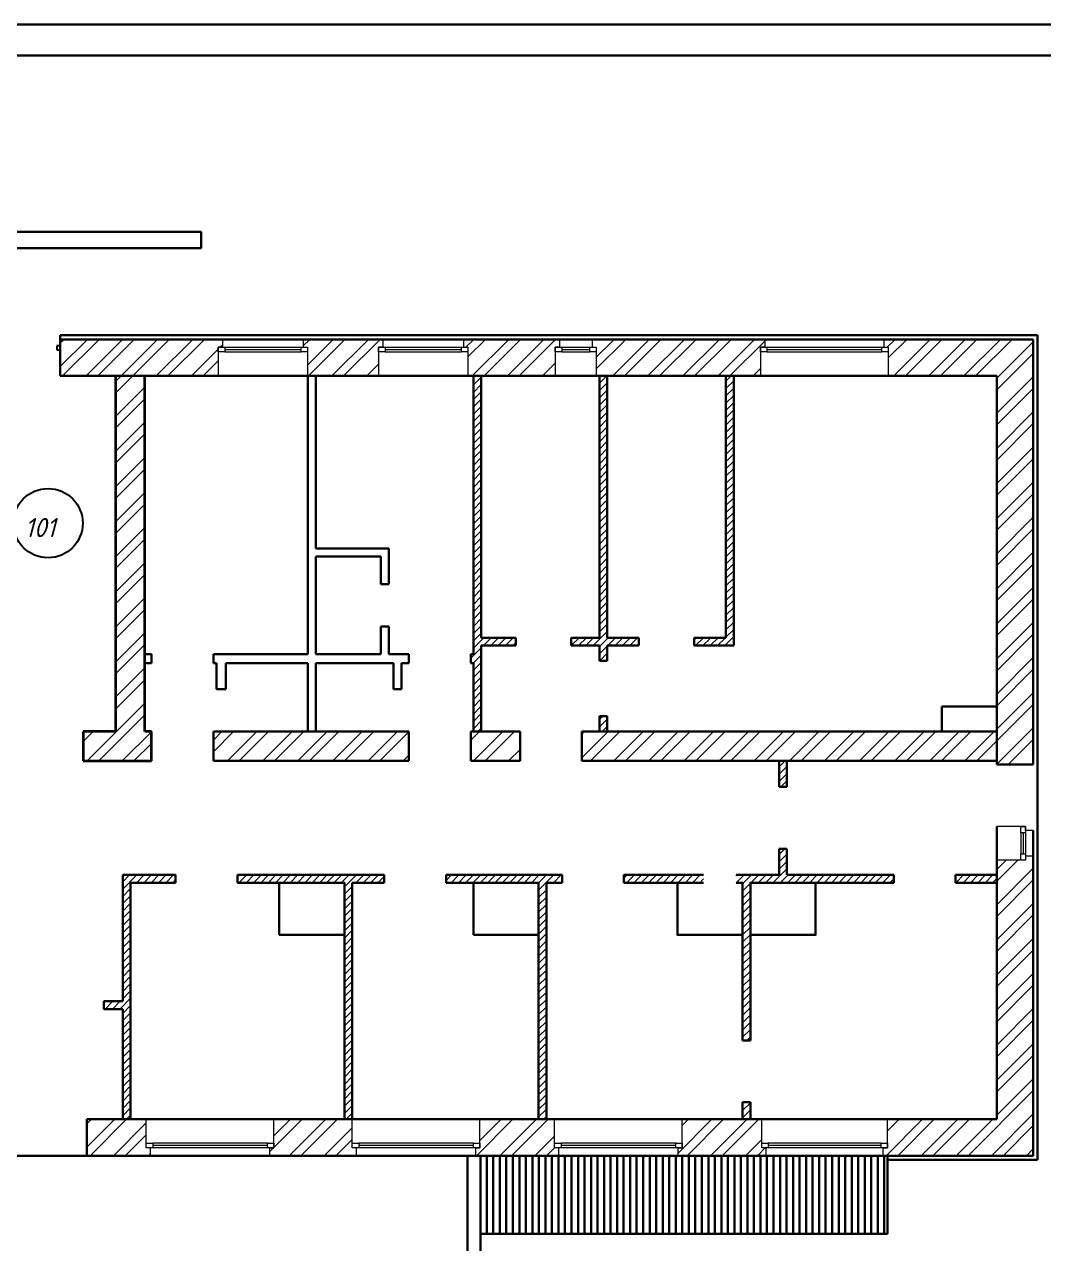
# Model space of a CAD drawing. Header units: millimetres. Extents: x -285783 to 224003, y -270247 to -22062.
# Drawn here: x -197392 to -181752, y -245617 to -226900 of the extents above; entities that cross this region are included whole.
import ezdxf

# ---------------------------------------------------------------- set-up
doc = ezdxf.new("R2010")
doc.units = ezdxf.units.MM
for name, color, linetype, lineweight in [('13 рамка', 7, 'Continuous', 30), ('крыльцо', 7, 'Continuous', 25), ('стены нар', 7, 'Continuous', 30), ('штриховки', 86, 'Continuous', 20)]:
    doc.layers.add(name, color=color, linetype=linetype, lineweight=lineweight)
doc.layers.add('ОК и Д', color=5, linetype='Continuous')
doc.layers.add('перегородки', color=7, linetype='Continuous')
doc.styles.add('стиль1', font='')
doc.styles.get('стиль1').set_extended_font_data('GOST Common', italic=True)

# ---------------------------------------------------------------- blocks, each defined once
blk = doc.blocks.new('*U150')
at = {"layer": 'стены нар'}
blk.add_lwpolyline([(0, 0), (0, -1200)], dxfattribs=at)

msp = doc.modelspace()

# ---------------------------------------------------------------- linework, layer by layer
at = {"layer": '13 рамка'}
for points in [[(-210097, -226900), (-169828, -226900), (-169828, -255376), (-210097, -255376)], [(-208179, -227380), (-170308, -227380), (-170308, -254896), (-208179, -254896)]]:
    msp.add_lwpolyline(points, close=True, dxfattribs=at)
at = {"layer": 'крыльцо', "lineweight": 30}
for p, q in [((-190392, -245467), (-190392, -244267)), ((-184147, -244267), (-184147, -245467)), ((-184147, -245467), (-190392, -245467))]:
    msp.add_line(p, q, dxfattribs=at)
at = {"layer": 'крыльцо', "color": 7}
msp.add_circle((-197029, -234557), 532, dxfattribs=at)
at = {"layer": 'ОК и Д'}
for p, q in [((-196842, -231837), (-196892, -231837)), ((-196892, -231837), (-196892, -231897)), ((-196892, -231897), (-196842, -231897))]:
    msp.add_line(p, q, dxfattribs=at)
at = {"layer": 'ОК и Д', "lineweight": 15}
for p, q in [((-194417, -231857), (-194317, -231857)), ((-194417, -231927), (-194417, -231857)), ((-194352, -231857), (-194417, -231857)), ((-194417, -231857), (-194417, -232297)), ((-194352, -231737), (-194352, -231857)), ((-194317, -231857), (-193147, -231857)), ((-194317, -231857), (-194317, -231927)), ((-194317, -231892), (-193147, -231892)), ((-193147, -231857), (-193047, -231857)), ((-193147, -231927), (-193147, -231857)), ((-193112, -231737), (-193112, -231857)), ((-193112, -231857), (-193047, -231857)), ((-193047, -231857), (-193047, -231927)), ((-193047, -231857), (-193047, -232297)), ((-191957, -231857), (-191857, -231857)), ((-191957, -231927), (-191957, -231857)), ((-191892, -231857), (-191957, -231857)), ((-191957, -231857), (-191957, -232297)), ((-191892, -231737), (-191892, -231857)), ((-191857, -231857), (-190687, -231857)), ((-191857, -231857), (-191857, -231927)), ((-191857, -231892), (-190687, -231892)), ((-190687, -231857), (-190587, -231857)), ((-190687, -231927), (-190687, -231857)), ((-190652, -231737), (-190652, -231857)), ((-190652, -231857), (-190587, -231857)), ((-190587, -231857), (-190587, -231927)), ((-190587, -231857), (-190587, -232297)), ((-189247, -231857), (-189147, -231857)), ((-189247, -231927), (-189247, -231857)), ((-189182, -231857), (-189247, -231857)), ((-189247, -231857), (-189247, -232297)), ((-189182, -231737), (-189182, -231857)), ((-189147, -231857), (-188717, -231857)), ((-189147, -231857), (-189147, -231927)), ((-189147, -231892), (-188717, -231892)), ((-188717, -231857), (-188617, -231857)), ((-188717, -231927), (-188717, -231857)), ((-188682, -231737), (-188682, -231857)), ((-188682, -231857), (-188617, -231857)), ((-188617, -231857), (-188617, -231927)), ((-188617, -231857), (-188617, -232297)), ((-186097, -231857), (-185997, -231857)), ((-186097, -231927), (-186097, -231857)), ((-186032, -231857), (-186097, -231857)), ((-186097, -231857), (-186097, -232297)), ((-186032, -231737), (-186032, -231857)), ((-185997, -231857), (-184237, -231857)), ((-185997, -231857), (-185997, -231927)), ((-185997, -231892), (-184237, -231892)), ((-184237, -231857), (-184137, -231857)), ((-184237, -231927), (-184237, -231857)), ((-184202, -231737), (-184202, -231857)), ((-184202, -231857), (-184137, -231857)), ((-184137, -231857), (-184137, -231927)), ((-184137, -231857), (-184137, -232297)), ((-194317, -231927), (-194417, -231927)), ((-194317, -231927), (-193147, -231927)), ((-193047, -231927), (-193147, -231927)), ((-191857, -231927), (-191957, -231927)), ((-191857, -231927), (-190687, -231927)), ((-190587, -231927), (-190687, -231927)), ((-189147, -231927), (-189247, -231927)), ((-189147, -231927), (-188717, -231927)), ((-188617, -231927), (-188717, -231927)), ((-185997, -231927), (-186097, -231927)), ((-185997, -231927), (-184237, -231927)), ((-184137, -231927), (-184237, -231927)), ((-182032, -239212), (-182472, -239212)), ((-182102, -239312), (-182102, -239212)), ((-182102, -239212), (-182032, -239212)), ((-182102, -239312), (-182102, -239632)), ((-182032, -239312), (-182102, -239312)), ((-182067, -239312), (-182067, -239632)), ((-182032, -239212), (-182032, -239312)), ((-182032, -239277), (-182032, -239212)), ((-181912, -239277), (-182032, -239277)), ((-182032, -239312), (-182032, -239632)), ((-182032, -239732), (-182472, -239732)), ((-182102, -239732), (-182102, -239632)), ((-182102, -239632), (-182032, -239632)), ((-182032, -239732), (-182102, -239732)), ((-182032, -239632), (-182032, -239732)), ((-181912, -239667), (-182032, -239667)), ((-182032, -239667), (-182032, -239732)), ((-195522, -244147), (-195522, -243707)), ((-193562, -244147), (-193562, -243707)), ((-192362, -244147), (-192362, -243707)), ((-190402, -244147), (-190402, -243707)), ((-189257, -244147), (-189257, -243707)), ((-187297, -244147), (-187297, -243707)), ((-186077, -244147), (-186077, -243707)), ((-184147, -244147), (-184147, -243707)), ((-195522, -244147), (-195522, -244077)), ((-195522, -244077), (-195422, -244077)), ((-195422, -244147), (-195522, -244147)), ((-195457, -244147), (-195522, -244147)), ((-195457, -244267), (-195457, -244147)), ((-195422, -244077), (-195422, -244147)), ((-193662, -244077), (-195422, -244077)), ((-193662, -244112), (-195422, -244112)), ((-193662, -244147), (-195422, -244147)), ((-193662, -244147), (-193662, -244077)), ((-193662, -244077), (-193562, -244077)), ((-193562, -244147), (-193662, -244147)), ((-193627, -244267), (-193627, -244147)), ((-193627, -244147), (-193562, -244147)), ((-193562, -244077), (-193562, -244147)), ((-192362, -244147), (-192362, -244077)), ((-192362, -244077), (-192262, -244077)), ((-192262, -244147), (-192362, -244147)), ((-192297, -244147), (-192362, -244147)), ((-192297, -244267), (-192297, -244147)), ((-192262, -244077), (-192262, -244147)), ((-190502, -244077), (-192262, -244077)), ((-190502, -244112), (-192262, -244112)), ((-190502, -244147), (-192262, -244147)), ((-190502, -244147), (-190502, -244077)), ((-190502, -244077), (-190402, -244077)), ((-190402, -244147), (-190502, -244147)), ((-190467, -244267), (-190467, -244147)), ((-190467, -244147), (-190402, -244147)), ((-190402, -244077), (-190402, -244147)), ((-189257, -244147), (-189257, -244077)), ((-189257, -244077), (-189157, -244077)), ((-189157, -244147), (-189257, -244147)), ((-189192, -244147), (-189257, -244147)), ((-189192, -244267), (-189192, -244147)), ((-189157, -244077), (-189157, -244147)), ((-187397, -244077), (-189157, -244077)), ((-187397, -244112), (-189157, -244112)), ((-187397, -244147), (-189157, -244147)), ((-187397, -244147), (-187397, -244077)), ((-187397, -244077), (-187297, -244077)), ((-187297, -244147), (-187397, -244147)), ((-187362, -244267), (-187362, -244147)), ((-187362, -244147), (-187297, -244147)), ((-187297, -244077), (-187297, -244147)), ((-186077, -244147), (-186077, -244077)), ((-186077, -244077), (-185977, -244077)), ((-185977, -244147), (-186077, -244147)), ((-186012, -244147), (-186077, -244147)), ((-186012, -244267), (-186012, -244147)), ((-185977, -244077), (-185977, -244147)), ((-184247, -244077), (-185977, -244077)), ((-184247, -244112), (-185977, -244112)), ((-184247, -244147), (-185977, -244147)), ((-184247, -244147), (-184247, -244077)), ((-184247, -244077), (-184147, -244077)), ((-184147, -244147), (-184247, -244147)), ((-184212, -244267), (-184212, -244147)), ((-184212, -244147), (-184147, -244147)), ((-184147, -244077), (-184147, -244147))]:
    msp.add_line(p, q, dxfattribs=at)
at = {"layer": 'перегородки', "lineweight": 30}
for p, q in [((-204812, -230087), (-194682, -230087)), ((-194682, -230087), (-194682, -230337)), ((-196242, -230337), (-198562, -230337)), ((-194682, -230337), (-196242, -230337)), ((-181912, -231737), (-196842, -231737)), ((-196842, -231737), (-196842, -232297)), ((-181912, -238262), (-181912, -231737)), ((-196842, -232297), (-195992, -232297)), ((-195992, -232297), (-195542, -232297)), ((-195542, -232297), (-182472, -232297)), ((-193042, -234947), (-193042, -232297)), ((-192922, -232297), (-192922, -234947)), ((-190502, -236567), (-190502, -232297)), ((-190382, -236316), (-190382, -232297)), ((-188567, -236316), (-188567, -232297)), ((-188447, -232297), (-188447, -236316)), ((-186627, -236316), (-186627, -232297)), ((-186507, -232297), (-186507, -236436)), ((-182472, -232297), (-182472, -238262)), ((-193042, -235067), (-193042, -234947)), ((-193042, -236567), (-193042, -235067)), ((-192922, -234947), (-191802, -234947)), ((-191922, -235067), (-192922, -235067)), ((-192922, -235067), (-192922, -236567)), ((-191922, -235492), (-191922, -235067)), ((-191802, -234947), (-191802, -235492)), ((-191802, -235492), (-191922, -235492)), ((-191922, -236567), (-191922, -236142)), ((-191922, -236142), (-191802, -236142)), ((-191802, -236142), (-191802, -236567)), ((-189851, -236316), (-190382, -236316)), ((-189851, -236436), (-189851, -236316)), ((-189001, -236436), (-189001, -236316)), ((-189001, -236316), (-188567, -236316)), ((-188447, -236316), (-187962, -236316)), ((-187962, -236316), (-187962, -236436)), ((-187112, -236436), (-187112, -236316)), ((-187112, -236316), (-186627, -236316)), ((-195442, -236567), (-195542, -236567)), ((-195442, -236707), (-195442, -236567)), ((-194492, -236707), (-194492, -236567)), ((-194492, -236567), (-193042, -236567)), ((-192922, -236567), (-191922, -236567)), ((-191802, -236567), (-191492, -236567)), ((-191492, -236567), (-191492, -236707)), ((-190542, -236707), (-190542, -236567)), ((-190542, -236567), (-190502, -236567)), ((-190382, -237757), (-190382, -236436)), ((-190382, -236436), (-189851, -236436)), ((-188567, -236436), (-189001, -236436)), ((-188567, -236671), (-188567, -236436)), ((-187962, -236436), (-188447, -236436)), ((-188447, -236436), (-188447, -236671)), ((-186507, -236436), (-187112, -236436)), ((-195542, -236707), (-195442, -236707)), ((-194442, -236707), (-194492, -236707)), ((-194442, -237107), (-194442, -236707)), ((-193042, -236707), (-194302, -236707)), ((-194302, -236707), (-194302, -237107)), ((-193042, -237757), (-193042, -236707)), ((-191727, -236707), (-192922, -236707)), ((-192922, -236707), (-192922, -237757)), ((-191727, -237107), (-191727, -236707)), ((-191492, -236707), (-191607, -236707)), ((-191607, -236707), (-191607, -237107)), ((-190502, -236707), (-190542, -236707)), ((-190502, -237757), (-190502, -236707)), ((-188447, -236671), (-188567, -236671)), ((-194302, -237107), (-194442, -237107)), ((-191607, -237107), (-191727, -237107)), ((-183312, -237757), (-183312, -237370)), ((-183312, -237370), (-182472, -237370)), ((-188567, -237757), (-188567, -237521)), ((-188567, -237521), (-188447, -237521)), ((-188447, -237521), (-188447, -237757)), ((-194492, -238207), (-194492, -237757)), ((-194492, -237757), (-191492, -237757)), ((-191492, -237757), (-191492, -238207)), ((-190542, -238207), (-190542, -237757)), ((-190542, -237757), (-189787, -237757)), ((-189787, -237757), (-189787, -238207)), ((-182472, -237757), (-188837, -237757)), ((-188837, -237757), (-188837, -238207)), ((-191492, -238207), (-194492, -238207)), ((-189787, -238207), (-190542, -238207)), ((-188837, -238207), (-182472, -238207)), ((-185812, -238207), (-185812, -238607)), ((-185692, -238607), (-185692, -238207)), ((-182472, -238262), (-181912, -238262)), ((-185812, -238607), (-185692, -238607)), ((-182472, -239212), (-182472, -243707)), ((-181912, -244267), (-181912, -239277)), ((-185692, -239557), (-185812, -239557)), ((-185812, -239557), (-185812, -239957)), ((-185692, -239957), (-185692, -239557)), ((-195882, -241897), (-195882, -239957)), ((-195882, -239957), (-195072, -239957)), ((-195072, -240077), (-195762, -240077)), ((-195762, -240077), (-195762, -243707)), ((-195072, -239957), (-195072, -240077)), ((-194122, -240077), (-194122, -239957)), ((-194122, -239957), (-191872, -239957)), ((-192482, -240077), (-194122, -240077)), ((-192482, -243707), (-192482, -240077)), ((-191872, -240077), (-192362, -240077)), ((-192362, -240077), (-192362, -243707)), ((-191872, -239957), (-191872, -240077)), ((-190922, -240077), (-190922, -239957)), ((-190922, -239957), (-189142, -239957)), ((-189502, -240077), (-190922, -240077)), ((-189502, -243707), (-189502, -240077)), ((-189142, -240077), (-189382, -240077)), ((-189382, -240077), (-189382, -243707)), ((-189142, -239957), (-189142, -240077)), ((-186972, -239957), (-188192, -239957)), ((-188192, -239957), (-188192, -240077)), ((-188192, -240077), (-186972, -240077)), ((-185812, -239957), (-186472, -239957)), ((-186472, -240077), (-186372, -240077)), ((-186372, -240077), (-186372, -242497)), ((-186252, -242497), (-186252, -240077)), ((-186252, -240077), (-184052, -240077)), ((-184052, -239957), (-185692, -239957)), ((-184052, -240077), (-184052, -239957)), ((-182472, -239957), (-183102, -239957)), ((-183102, -239957), (-183102, -240077)), ((-183102, -240077), (-182472, -240077)), ((-196172, -242017), (-196172, -241897)), ((-196172, -241897), (-195882, -241897)), ((-195882, -242017), (-196172, -242017)), ((-195882, -243707), (-195882, -242017)), ((-186372, -242497), (-186252, -242497)), ((-186372, -243707), (-186372, -243447)), ((-186372, -243447), (-186252, -243447)), ((-186252, -243447), (-186252, -243707)), ((-182472, -243707), (-196432, -243707)), ((-196432, -243707), (-196432, -244267)), ((-197215, -244267), (-197188, -244267)), ((-196432, -244267), (-181912, -244267)), ((-190592, -244267), (-190592, -247771)), ((-190392, -245967), (-190392, -244267))]:
    msp.add_line(p, q, dxfattribs=at)
at = {"layer": 'перегородки', "lineweight": 35}
for p, q in [((-195992, -232297), (-195992, -237757)), ((-195542, -237757), (-195542, -232297)), ((-195992, -237757), (-196492, -237757)), ((-196492, -237757), (-196492, -238207)), ((-195442, -237757), (-195542, -237757)), ((-195442, -238207), (-195442, -237757)), ((-196492, -238207), (-195442, -238207))]:
    msp.add_line(p, q, dxfattribs=at)
at = {"layer": 'перегородки', "lineweight": 30}
for points in [[(-193482, -240877), (-192482, -240877), (-192482, -240077), (-193482, -240077)], [(-190502, -240877), (-189502, -240877), (-189502, -240077), (-190502, -240077)], [(-186252, -240877), (-185252, -240877), (-185252, -240077), (-186252, -240077)]]:
    msp.add_lwpolyline(points, close=True, dxfattribs=at)
msp.add_lwpolyline([(-186972, -240077), (-187372, -240077), (-187372, -240877), (-186372, -240877), (-186372, -240077), (-186472, -240077)], dxfattribs=at)
at = {"layer": 'стены нар'}
for p, q in [((-181847, -231672), (-196842, -231672)), ((-196842, -231672), (-196842, -231737)), ((-181847, -244332), (-181847, -231672)), ((-199912, -244267), (-190392, -244267)), ((-190392, -244267), (-190392, -245767)), ((-184147, -244267), (-184147, -244332)), ((-184147, -244332), (-181847, -244332)), ((-184197, -245467), (-190392, -245467))]:
    msp.add_line(p, q, dxfattribs=at)
at = {"layer": 'штриховки', "color": 18, "lineweight": 15, "true_color": 0x000000}
for p, q in [((-196842, -232153), (-196425, -231737)), ((-196842, -231794), (-196784, -231737)), ((-196805, -232297), (-196245, -231737)), ((-196446, -232297), (-195886, -231737)), ((-196266, -232297), (-195706, -231737)), ((-195907, -232297), (-195347, -231737)), ((-195728, -232297), (-195168, -231737)), ((-195368, -232297), (-194808, -231737)), ((-195189, -232297), (-194629, -231737)), ((-194830, -232297), (-194417, -231884)), ((-194390, -231857), (-194352, -231819)), ((-193112, -231836), (-193012, -231737)), ((-193047, -232130), (-192653, -231737)), ((-193034, -232297), (-192474, -231737)), ((-192674, -232297), (-192114, -231737)), ((-192495, -232297), (-191935, -231737)), ((-190618, -231857), (-190498, -231737)), ((-190587, -232005), (-190318, -231737)), ((-190519, -232297), (-189959, -231737)), ((-190339, -232297), (-189779, -231737)), ((-189980, -232297), (-189420, -231737)), ((-189801, -232297), (-189241, -231737)), ((-188617, -232011), (-188343, -231737)), ((-188617, -232190), (-188163, -231737)), ((-188364, -232297), (-187804, -231737)), ((-188184, -232297), (-187624, -231737)), ((-187825, -232297), (-187265, -231737)), ((-187645, -232297), (-187085, -231737)), ((-187286, -232297), (-186726, -231737)), ((-187107, -232297), (-186547, -231737)), ((-186747, -232297), (-186187, -231737)), ((-186568, -232297), (-186032, -231761)), ((-184152, -231857), (-184032, -231737)), ((-184137, -232021), (-183853, -231737)), ((-184053, -232297), (-183493, -231737)), ((-183874, -232297), (-183314, -231737)), ((-183514, -232297), (-182954, -231737)), ((-183335, -232297), (-182775, -231737)), ((-182976, -232297), (-182416, -231737)), ((-182796, -232297), (-182236, -231737)), ((-182472, -232332), (-181912, -231772)), ((-194650, -232297), (-194417, -232063)), ((-182472, -232511), (-181912, -231951)), ((-192136, -232297), (-191957, -232118)), ((-189441, -232297), (-189247, -232102)), ((-186209, -232297), (-186097, -232185)), ((-195992, -232381), (-195907, -232297)), ((-195992, -232561), (-195728, -232297)), ((-189262, -232297), (-189247, -232282)), ((-182472, -232870), (-181912, -232310)), ((-195992, -232920), (-195542, -232470)), ((-182472, -233050), (-181912, -232490)), ((-195992, -233100), (-195542, -232650)), ((-195992, -233459), (-195542, -233009)), ((-182472, -233409), (-181912, -232849)), ((-195992, -233638), (-195542, -233188)), ((-182472, -233589), (-181912, -233029)), ((-182472, -233948), (-181912, -233388)), ((-195992, -233998), (-195542, -233548)), ((-182472, -234128), (-181912, -233568)), ((-195992, -234177), (-195542, -233727)), ((-182472, -234487), (-181912, -233927)), ((-195992, -234536), (-195542, -234086)), ((-182472, -234666), (-181912, -234106)), ((-195992, -234716), (-195542, -234266)), ((-182472, -235026), (-181912, -234466)), ((-195992, -235075), (-195542, -234625)), ((-182472, -235205), (-181912, -234645)), ((-195992, -235255), (-195542, -234805)), ((-182472, -235564), (-181912, -235004)), ((-195992, -235614), (-195542, -235164)), ((-182472, -235744), (-181912, -235184)), ((-195992, -235794), (-195542, -235344)), ((-182472, -236103), (-181912, -235543)), ((-195992, -236153), (-195542, -235703)), ((-182472, -236283), (-181912, -235723)), ((-195992, -236332), (-195542, -235882)), ((-182472, -236642), (-181912, -236082)), ((-195992, -236692), (-195542, -236242)), ((-182472, -236822), (-181912, -236262)), ((-195992, -236871), (-195542, -236421)), ((-182472, -237181), (-181912, -236621)), ((-195992, -237230), (-195542, -236780)), ((-182472, -237360), (-181912, -236800)), ((-195992, -237410), (-195542, -236960)), ((-196429, -238207), (-195542, -237319)), ((-182472, -237720), (-181912, -237160)), ((-196249, -238207), (-195542, -237499)), ((-182472, -237899), (-181912, -237339)), ((-182472, -238258), (-181912, -237698)), ((-196492, -237910), (-196338, -237757)), ((-195890, -238207), (-195442, -237758)), ((-194492, -237886), (-194363, -237757)), ((-194492, -238065), (-194183, -237757)), ((-194274, -238207), (-193824, -237757)), ((-194094, -238207), (-193644, -237757)), ((-193735, -238207), (-193285, -237757)), ((-193555, -238207), (-193105, -237757)), ((-193196, -238207), (-192746, -237757)), ((-193017, -238207), (-192567, -237757)), ((-192657, -238207), (-192207, -237757)), ((-192478, -238207), (-192028, -237757)), ((-192119, -238207), (-191669, -237757)), ((-191939, -238207), (-191492, -237759)), ((-190542, -237887), (-190411, -237757)), ((-190502, -238207), (-190052, -237757)), ((-190323, -238207), (-189873, -237757)), ((-188837, -238158), (-188436, -237757)), ((-188837, -237798), (-188795, -237757)), ((-188706, -238207), (-188256, -237757)), ((-188347, -238207), (-187897, -237757)), ((-188167, -238207), (-187717, -237757)), ((-187808, -238207), (-187358, -237757)), ((-187628, -238207), (-187178, -237757)), ((-187269, -238207), (-186819, -237757)), ((-187090, -238207), (-186640, -237757)), ((-186730, -238207), (-186280, -237757)), ((-186551, -238207), (-186101, -237757)), ((-186192, -238207), (-185742, -237757)), ((-186012, -238207), (-185562, -237757)), ((-185653, -238207), (-185203, -237757)), ((-185473, -238207), (-185023, -237757)), ((-185114, -238207), (-184664, -237757)), ((-184934, -238207), (-184484, -237757)), ((-184575, -238207), (-184125, -237757)), ((-184396, -238207), (-183946, -237757)), ((-184036, -238207), (-183586, -237757)), ((-183857, -238207), (-183407, -237757)), ((-183498, -238207), (-183048, -237757)), ((-183318, -238207), (-182868, -237757)), ((-182959, -238207), (-182509, -237757)), ((-182295, -238262), (-181912, -237878)), ((-195711, -238207), (-195442, -237938)), ((-189963, -238207), (-189787, -238030)), ((-182779, -238207), (-182472, -237899)), ((-191580, -238207), (-191492, -238119)), ((-181936, -238262), (-181912, -238237)), ((-182472, -239875), (-182328, -239732)), ((-182472, -240055), (-182149, -239732)), ((-182472, -240414), (-181912, -239854)), ((-182472, -240593), (-181912, -240033)), ((-182472, -240953), (-181912, -240393)), ((-182472, -241132), (-181912, -240572)), ((-182472, -241491), (-181912, -240931)), ((-182472, -241671), (-181912, -241111)), ((-182472, -242030), (-181912, -241470)), ((-182472, -242210), (-181912, -241650)), ((-182472, -242569), (-181912, -242009)), ((-182472, -242749), (-181912, -242189)), ((-182472, -243108), (-181912, -242548)), ((-182472, -243287), (-181912, -242727)), ((-182472, -243647), (-181912, -243087)), ((-182912, -244267), (-181912, -243266)), ((-182553, -244267), (-181912, -243625)), ((-196432, -244136), (-196002, -243707)), ((-196432, -243777), (-196361, -243707)), ((-196383, -244267), (-195823, -243707)), ((-196023, -244267), (-195522, -243765)), ((-193562, -243960), (-193308, -243707)), ((-193562, -244140), (-193128, -243707)), ((-193329, -244267), (-192769, -243707)), ((-193150, -244267), (-192590, -243707)), ((-192790, -244267), (-192362, -243838)), ((-190456, -244267), (-189896, -243707)), ((-190402, -244033), (-190075, -243707)), ((-190096, -244267), (-189536, -243707)), ((-189917, -244267), (-189357, -243707)), ((-187362, -244226), (-186842, -243707)), ((-187297, -243802), (-187201, -243707)), ((-187223, -244267), (-186663, -243707)), ((-186863, -244267), (-186303, -243707)), ((-186684, -244267), (-186124, -243707)), ((-184169, -244267), (-183609, -243707)), ((-184147, -243885), (-183969, -243707)), ((-183990, -244267), (-183430, -243707)), ((-183631, -244267), (-183071, -243707)), ((-183451, -244267), (-182891, -243707)), ((-183092, -244267), (-182532, -243707)), ((-182373, -244267), (-181912, -243805)), ((-195844, -244267), (-195522, -243945)), ((-192611, -244267), (-192362, -244018)), ((-189558, -244267), (-189257, -243966)), ((-186325, -244267), (-186077, -244019)), ((-195484, -244267), (-195457, -244239)), ((-193627, -244205), (-193568, -244147)), ((-189378, -244267), (-189257, -244145)), ((-186145, -244267), (-186025, -244147)), ((-182014, -244267), (-181912, -244164))]:
    msp.add_line(p, q, dxfattribs=at)
at = {"layer": 'штриховки', "color": 251, "lineweight": 5, "true_color": 0x636466}
for p, q in [((-190502, -232324), (-190474, -232297)), ((-190502, -232436), (-190382, -232316)), ((-190502, -232549), (-190382, -232429)), ((-188567, -232297), (-188566, -232297)), ((-188567, -232410), (-188454, -232297)), ((-188567, -232522), (-188447, -232402)), ((-186627, -232378), (-186545, -232297)), ((-186627, -232490), (-186507, -232370)), ((-190502, -232661), (-190382, -232541)), ((-188567, -232634), (-188447, -232514)), ((-188567, -232746), (-188447, -232626)), ((-186627, -232603), (-186507, -232483)), ((-186627, -232715), (-186507, -232595)), ((-190502, -232773), (-190382, -232653)), ((-190502, -232885), (-190382, -232765)), ((-188567, -232859), (-188447, -232739)), ((-186627, -232827), (-186507, -232707)), ((-186627, -232939), (-186507, -232819)), ((-190502, -232998), (-190382, -232878)), ((-190502, -233110), (-190382, -232990)), ((-188567, -232971), (-188447, -232851)), ((-188567, -233083), (-188447, -232963)), ((-186627, -233052), (-186507, -232932)), ((-190502, -233222), (-190382, -233102)), ((-188567, -233196), (-188447, -233076)), ((-188567, -233308), (-188447, -233188)), ((-186627, -233164), (-186507, -233044)), ((-186627, -233276), (-186507, -233156)), ((-190502, -233334), (-190382, -233214)), ((-190502, -233447), (-190382, -233327)), ((-188567, -233420), (-188447, -233300)), ((-186627, -233388), (-186507, -233268)), ((-186627, -233501), (-186507, -233381)), ((-190502, -233559), (-190382, -233439)), ((-190502, -233671), (-190382, -233551)), ((-188567, -233532), (-188447, -233412)), ((-188567, -233645), (-188447, -233525)), ((-186627, -233613), (-186507, -233493)), ((-190502, -233783), (-190382, -233663)), ((-188567, -233757), (-188447, -233637)), ((-188567, -233869), (-188447, -233749)), ((-186627, -233725), (-186507, -233605)), ((-186627, -233837), (-186507, -233717)), ((-190502, -233896), (-190382, -233776)), ((-190502, -234008), (-190382, -233888)), ((-188567, -233981), (-188447, -233861)), ((-186627, -233950), (-186507, -233830)), ((-186627, -234062), (-186507, -233942)), ((-190502, -234120), (-190382, -234000)), ((-190502, -234232), (-190382, -234112)), ((-188567, -234094), (-188447, -233974)), ((-188567, -234206), (-188447, -234086)), ((-186627, -234174), (-186507, -234054)), ((-190502, -234345), (-190382, -234225)), ((-188567, -234318), (-188447, -234198)), ((-188567, -234430), (-188447, -234310)), ((-186627, -234286), (-186507, -234166)), ((-186627, -234399), (-186507, -234279)), ((-190502, -234457), (-190382, -234337)), ((-190502, -234569), (-190382, -234449)), ((-188567, -234543), (-188447, -234423)), ((-186627, -234511), (-186507, -234391)), ((-186627, -234623), (-186507, -234503)), ((-190502, -234681), (-190382, -234561)), ((-190502, -234794), (-190382, -234674)), ((-188567, -234655), (-188447, -234535)), ((-188567, -234767), (-188447, -234647)), ((-186627, -234735), (-186507, -234615)), ((-190502, -234906), (-190382, -234786)), ((-188567, -234879), (-188447, -234759)), ((-188567, -234992), (-188447, -234872)), ((-186627, -234848), (-186507, -234728)), ((-186627, -234960), (-186507, -234840)), ((-190502, -235018), (-190382, -234898)), ((-190502, -235131), (-190382, -235011)), ((-188567, -235104), (-188447, -234984)), ((-186627, -235072), (-186507, -234952)), ((-186627, -235184), (-186507, -235064)), ((-190502, -235243), (-190382, -235123)), ((-190502, -235355), (-190382, -235235)), ((-188567, -235216), (-188447, -235096)), ((-188567, -235328), (-188447, -235208)), ((-186627, -235297), (-186507, -235177)), ((-190502, -235467), (-190382, -235347)), ((-188567, -235441), (-188447, -235321)), ((-188567, -235553), (-188447, -235433)), ((-186627, -235409), (-186507, -235289)), ((-186627, -235521), (-186507, -235401)), ((-190502, -235580), (-190382, -235460)), ((-190502, -235692), (-190382, -235572)), ((-188567, -235665), (-188447, -235545)), ((-186627, -235633), (-186507, -235513)), ((-186627, -235746), (-186507, -235626)), ((-190502, -235804), (-190382, -235684)), ((-190502, -235916), (-190382, -235796)), ((-188567, -235777), (-188447, -235657)), ((-188567, -235890), (-188447, -235770)), ((-186627, -235858), (-186507, -235738)), ((-190502, -236029), (-190382, -235909)), ((-188567, -236002), (-188447, -235882)), ((-188567, -236114), (-188447, -235994)), ((-186627, -235970), (-186507, -235850)), ((-186627, -236082), (-186507, -235962)), ((-190502, -236141), (-190382, -236021)), ((-190502, -236253), (-190382, -236133)), ((-188567, -236226), (-188447, -236106)), ((-186627, -236195), (-186507, -236075)), ((-186627, -236307), (-186507, -236187)), ((-190502, -236365), (-190382, -236245)), ((-190502, -236478), (-190341, -236316)), ((-190348, -236436), (-190228, -236316)), ((-190236, -236436), (-190116, -236316)), ((-190124, -236436), (-190004, -236316)), ((-190011, -236436), (-189891, -236316)), ((-189899, -236436), (-189851, -236388)), ((-189001, -236324), (-188993, -236316)), ((-189001, -236436), (-188881, -236316)), ((-188889, -236436), (-188769, -236316)), ((-188777, -236436), (-188657, -236316)), ((-188664, -236436), (-188447, -236219)), ((-188567, -236451), (-188432, -236316)), ((-188440, -236436), (-188320, -236316)), ((-188328, -236436), (-188208, -236316)), ((-188215, -236436), (-188095, -236316)), ((-188103, -236436), (-187983, -236316)), ((-187112, -236343), (-187085, -236316)), ((-187093, -236436), (-186973, -236316)), ((-186981, -236436), (-186861, -236316)), ((-186868, -236436), (-186748, -236316)), ((-186756, -236436), (-186636, -236316)), ((-186644, -236436), (-186507, -236299)), ((-190542, -236630), (-190382, -236470)), ((-188567, -236563), (-188447, -236443)), ((-188563, -236671), (-188447, -236555)), ((-187991, -236436), (-187962, -236407)), ((-186532, -236436), (-186507, -236411)), ((-190506, -236707), (-190382, -236582)), ((-190502, -236814), (-190382, -236694)), ((-188450, -236671), (-188447, -236668)), ((-190502, -236927), (-190382, -236807)), ((-190502, -237039), (-190382, -236919)), ((-190502, -237151), (-190382, -237031)), ((-190502, -237263), (-190382, -237143)), ((-190502, -237376), (-190382, -237256)), ((-190502, -237488), (-190382, -237368)), ((-190502, -237600), (-190382, -237480)), ((-190502, -237712), (-190382, -237592)), ((-188567, -237573), (-188515, -237521)), ((-188567, -237686), (-188447, -237566)), ((-188525, -237757), (-188447, -237678)), ((-190434, -237757), (-190382, -237705)), ((-185812, -238298), (-185720, -238207)), ((-185812, -238410), (-185692, -238290)), ((-185812, -238523), (-185692, -238403)), ((-185783, -238607), (-185692, -238515)), ((-185812, -239645), (-185723, -239557)), ((-185812, -239758), (-185692, -239638)), ((-185812, -239870), (-185692, -239750)), ((-185906, -240077), (-185692, -239862)), ((-195882, -240061), (-195777, -239957)), ((-195882, -240174), (-195665, -239957)), ((-195672, -240077), (-195552, -239957)), ((-195560, -240077), (-195440, -239957)), ((-195448, -240077), (-195328, -239957)), ((-195336, -240077), (-195216, -239957)), ((-195223, -240077), (-195103, -239957)), ((-195111, -240077), (-195072, -240037)), ((-194122, -239985), (-194093, -239957)), ((-194101, -240077), (-193981, -239957)), ((-193989, -240077), (-193869, -239957)), ((-193876, -240077), (-193756, -239957)), ((-193764, -240077), (-193644, -239957)), ((-193652, -240077), (-193532, -239957)), ((-193540, -240077), (-193420, -239957)), ((-193427, -240077), (-193307, -239957)), ((-193315, -240077), (-193195, -239957)), ((-193203, -240077), (-193083, -239957)), ((-193091, -240077), (-192971, -239957)), ((-192978, -240077), (-192858, -239957)), ((-192866, -240077), (-192746, -239957)), ((-192754, -240077), (-192634, -239957)), ((-192642, -240077), (-192522, -239957)), ((-192529, -240077), (-192409, -239957)), ((-192482, -240141), (-192297, -239957)), ((-192305, -240077), (-192185, -239957)), ((-192193, -240077), (-192073, -239957)), ((-192080, -240077), (-191960, -239957)), ((-191968, -240077), (-191872, -239980)), ((-190922, -240041), (-190838, -239957)), ((-190845, -240077), (-190725, -239957)), ((-190733, -240077), (-190613, -239957)), ((-190621, -240077), (-190501, -239957)), ((-190509, -240077), (-190389, -239957)), ((-190396, -240077), (-190276, -239957)), ((-190284, -240077), (-190164, -239957)), ((-190172, -240077), (-190052, -239957)), ((-190060, -240077), (-189940, -239957)), ((-189947, -240077), (-189827, -239957)), ((-189835, -240077), (-189715, -239957)), ((-189723, -240077), (-189603, -239957)), ((-189611, -240077), (-189491, -239957)), ((-189502, -240080), (-189378, -239957)), ((-189502, -240192), (-189266, -239957)), ((-189274, -240077), (-189154, -239957)), ((-189162, -240077), (-189142, -240057)), ((-188192, -240005), (-188144, -239957)), ((-188151, -240077), (-188031, -239957)), ((-188039, -240077), (-187919, -239957)), ((-187927, -240077), (-187807, -239957)), ((-187815, -240077), (-187695, -239957)), ((-187702, -240077), (-187582, -239957)), ((-187590, -240077), (-187470, -239957)), ((-187478, -240077), (-187358, -239957)), ((-187366, -240077), (-187246, -239957)), ((-187253, -240077), (-187133, -239957)), ((-187141, -240077), (-187021, -239957)), ((-187029, -240077), (-186972, -240019)), ((-186472, -239969), (-186460, -239957)), ((-186468, -240077), (-186348, -239957)), ((-186372, -240093), (-186235, -239957)), ((-186372, -240205), (-186252, -240085)), ((-186243, -240077), (-186123, -239957)), ((-186131, -240077), (-186011, -239957)), ((-186019, -240077), (-185899, -239957)), ((-185794, -240077), (-185674, -239957)), ((-185682, -240077), (-185562, -239957)), ((-185570, -240077), (-185450, -239957)), ((-185457, -240077), (-185337, -239957)), ((-185345, -240077), (-185225, -239957)), ((-185233, -240077), (-185113, -239957)), ((-185121, -240077), (-185001, -239957)), ((-185008, -240077), (-184888, -239957)), ((-184896, -240077), (-184776, -239957)), ((-184784, -240077), (-184664, -239957)), ((-184672, -240077), (-184552, -239957)), ((-184559, -240077), (-184439, -239957)), ((-184447, -240077), (-184327, -239957)), ((-184335, -240077), (-184215, -239957)), ((-184223, -240077), (-184103, -239957)), ((-184110, -240077), (-184052, -240018)), ((-183102, -239966), (-183092, -239957)), ((-183100, -240077), (-182980, -239957)), ((-182988, -240077), (-182868, -239957)), ((-182875, -240077), (-182755, -239957)), ((-182763, -240077), (-182643, -239957)), ((-182651, -240077), (-182531, -239957)), ((-182539, -240077), (-182472, -240010)), ((-195882, -240286), (-195762, -240166)), ((-195882, -240398), (-195762, -240278)), ((-192482, -240254), (-192362, -240134)), ((-192482, -240366), (-192362, -240246)), ((-189502, -240304), (-189382, -240184)), ((-189502, -240417), (-189382, -240297)), ((-186372, -240318), (-186252, -240198)), ((-186372, -240430), (-186252, -240310)), ((-195882, -240511), (-195762, -240391)), ((-195882, -240623), (-195762, -240503)), ((-192482, -240478), (-192362, -240358)), ((-192482, -240590), (-192362, -240470)), ((-189502, -240529), (-189382, -240409)), ((-186372, -240542), (-186252, -240422)), ((-195882, -240735), (-195762, -240615)), ((-192482, -240703), (-192362, -240583)), ((-189502, -240641), (-189382, -240521)), ((-189502, -240753), (-189382, -240633)), ((-186372, -240654), (-186252, -240534)), ((-186372, -240767), (-186252, -240647)), ((-195882, -240847), (-195762, -240727)), ((-195882, -240960), (-195762, -240840)), ((-192482, -240815), (-192362, -240695)), ((-192482, -240927), (-192362, -240807)), ((-189502, -240866), (-189382, -240746)), ((-189502, -240978), (-189382, -240858)), ((-186372, -240879), (-186252, -240759)), ((-186372, -240991), (-186252, -240871)), ((-195882, -241072), (-195762, -240952)), ((-195882, -241184), (-195762, -241064)), ((-192482, -241039), (-192362, -240919)), ((-192482, -241152), (-192362, -241032)), ((-189502, -241090), (-189382, -240970)), ((-186372, -241103), (-186252, -240983)), ((-195882, -241296), (-195762, -241176)), ((-192482, -241264), (-192362, -241144)), ((-189502, -241202), (-189382, -241082)), ((-189502, -241315), (-189382, -241195)), ((-186372, -241216), (-186252, -241096)), ((-186372, -241328), (-186252, -241208)), ((-195882, -241409), (-195762, -241289)), ((-195882, -241521), (-195762, -241401)), ((-192482, -241376), (-192362, -241256)), ((-192482, -241488), (-192362, -241368)), ((-189502, -241427), (-189382, -241307)), ((-189502, -241539), (-189382, -241419)), ((-186372, -241440), (-186252, -241320)), ((-186372, -241552), (-186252, -241432)), ((-195882, -241633), (-195762, -241513)), ((-195882, -241745), (-195762, -241625)), ((-192482, -241601), (-192362, -241481)), ((-192482, -241713), (-192362, -241593)), ((-189502, -241651), (-189382, -241531)), ((-186372, -241665), (-186252, -241545)), ((-195882, -241858), (-195762, -241738)), ((-192482, -241825), (-192362, -241705)), ((-189502, -241764), (-189382, -241644)), ((-189502, -241876), (-189382, -241756)), ((-186372, -241777), (-186252, -241657)), ((-186372, -241889), (-186252, -241769)), ((-196172, -241923), (-196145, -241897)), ((-196153, -242017), (-196033, -241897)), ((-196041, -242017), (-195921, -241897)), ((-195929, -242017), (-195762, -241850)), ((-195882, -242082), (-195762, -241962)), ((-192482, -241937), (-192362, -241817)), ((-192482, -242050), (-192362, -241930)), ((-189502, -241988), (-189382, -241868)), ((-189502, -242100), (-189382, -241980)), ((-186372, -242001), (-186252, -241881)), ((-186372, -242114), (-186252, -241994)), ((-195882, -242194), (-195762, -242074)), ((-195882, -242307), (-195762, -242187)), ((-192482, -242162), (-192362, -242042)), ((-192482, -242274), (-192362, -242154)), ((-189502, -242213), (-189382, -242093)), ((-186372, -242226), (-186252, -242106)), ((-195882, -242419), (-195762, -242299)), ((-192482, -242386), (-192362, -242266)), ((-189502, -242325), (-189382, -242205)), ((-189502, -242437), (-189382, -242317)), ((-186372, -242338), (-186252, -242218)), ((-186372, -242450), (-186252, -242330)), ((-195882, -242531), (-195762, -242411)), ((-195882, -242643), (-195762, -242523)), ((-192482, -242499), (-192362, -242379)), ((-192482, -242611), (-192362, -242491)), ((-189502, -242549), (-189382, -242429)), ((-189502, -242662), (-189382, -242542)), ((-186306, -242497), (-186252, -242443)), ((-195882, -242756), (-195762, -242636)), ((-195882, -242868), (-195762, -242748)), ((-192482, -242723), (-192362, -242603)), ((-192482, -242835), (-192362, -242715)), ((-189502, -242774), (-189382, -242654)), ((-195882, -242980), (-195762, -242860)), ((-192482, -242948), (-192362, -242828)), ((-189502, -242886), (-189382, -242766)), ((-189502, -242999), (-189382, -242879)), ((-195882, -243092), (-195762, -242972)), ((-195882, -243205), (-195762, -243085)), ((-192482, -243060), (-192362, -242940)), ((-192482, -243172), (-192362, -243052)), ((-189502, -243111), (-189382, -242991)), ((-189502, -243223), (-189382, -243103)), ((-195882, -243317), (-195762, -243197)), ((-195882, -243429), (-195762, -243309)), ((-192482, -243284), (-192362, -243164)), ((-192482, -243397), (-192362, -243277)), ((-189502, -243335), (-189382, -243215)), ((-195882, -243541), (-195762, -243421)), ((-192482, -243509), (-192362, -243389)), ((-189502, -243448), (-189382, -243328)), ((-189502, -243560), (-189382, -243440)), ((-186372, -243461), (-186358, -243447)), ((-186372, -243573), (-186252, -243453)), ((-195882, -243654), (-195762, -243534)), ((-195823, -243707), (-195762, -243646)), ((-192482, -243621), (-192362, -243501)), ((-192455, -243707), (-192362, -243613)), ((-189502, -243672), (-189382, -243552)), ((-189424, -243707), (-189382, -243664)), ((-186372, -243685), (-186252, -243565)), ((-186281, -243707), (-186252, -243677))]:
    msp.add_line(p, q, dxfattribs=at)

# ---------------------------------------------------------------- block references
at = {"layer": 'стены нар', "color": 0, "linetype": 'ByBlock', "lineweight": -2, "transparency": 16777216, "rotation": 180}
for p in [(-190297, -245467), (-190197, -245467), (-190097, -245467), (-189997, -245467), (-189897, -245467), (-189797, -245467), (-189697, -245467), (-189597, -245467), (-189497, -245467), (-189397, -245467), (-189297, -245467), (-189197, -245467), (-189097, -245467), (-188997, -245467), (-188897, -245467), (-188797, -245467), (-188697, -245467), (-188597, -245467), (-188497, -245467), (-188397, -245467), (-188297, -245467), (-188197, -245467), (-188097, -245467), (-187997, -245467), (-187897, -245467), (-187797, -245467), (-187697, -245467), (-187597, -245467), (-187497, -245467), (-187397, -245467), (-187297, -245467), (-187197, -245467), (-187097, -245467), (-186997, -245467), (-186897, -245467), (-186797, -245467), (-186697, -245467), (-186597, -245467), (-186497, -245467), (-186397, -245467), (-186297, -245467), (-186197, -245467), (-186097, -245467), (-185997, -245467), (-185897, -245467), (-185797, -245467), (-185697, -245467), (-185597, -245467), (-185497, -245467), (-185397, -245467), (-185297, -245467), (-185197, -245467), (-185097, -245467), (-184997, -245467), (-184897, -245467), (-184797, -245467), (-184697, -245467), (-184597, -245467), (-184497, -245467), (-184397, -245467), (-184297, -245467), (-184197, -245467)]:
    msp.add_blockref('*U150', p, dxfattribs=at)

# ---------------------------------------------------------------- texts
at = {"layer": 'крыльцо', "color": 7, "insert": (-197387, -234478), "char_height": 293.4, "attachment_point": 1, "style": 'стиль1'}
msp.add_mtext_dynamic_manual_height_columns('101', width=1450.83, gutter_width=1467, heights=[0], dxfattribs=at)

doc.saveas('drawing.dxf')
